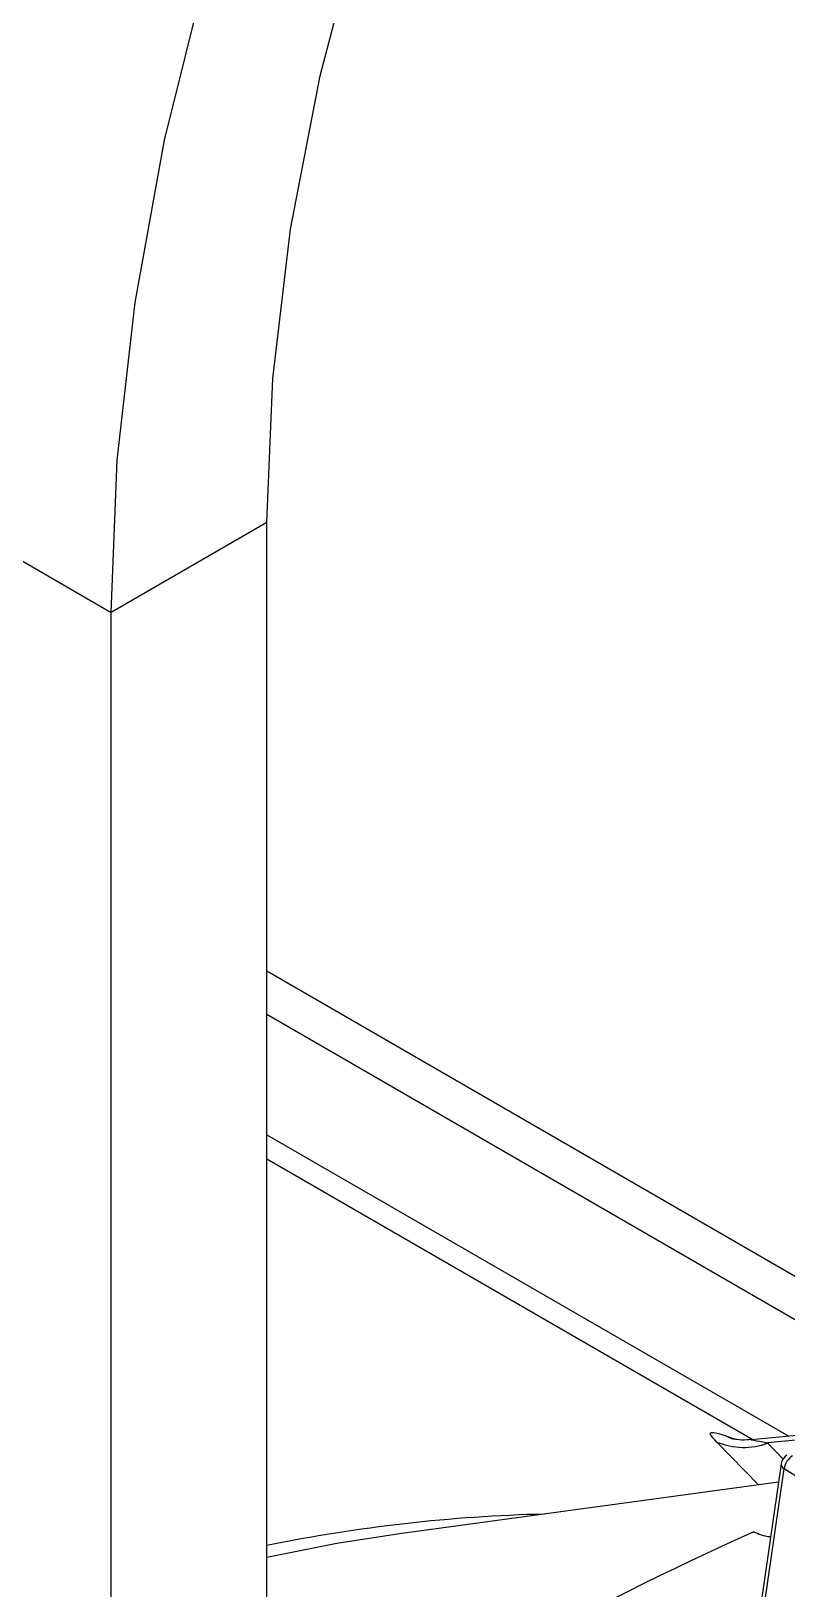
# Model space of a CAD drawing. Extents: x 17.3 to 113.1, y 4.8 to 84.5.
# Drawn here: x 79.885 to 80.531, y 14.493 to 15.825 of the extents above; entities that cross this region are included whole.
import ezdxf

# ---------------------------------------------------------------- set-up
doc = ezdxf.new("R2010")
doc.units = 0
doc.header["$MEASUREMENT"] = 0
doc.layers.add('OBJECT', color=7, linetype='CONTINUOUS')

msp = doc.modelspace()

# ---------------------------------------------------------------- linework, layer by layer
at = {"layer": 'OBJECT'}
for p, q in [((79.0698, 15.8382), (79.9537, 15.3279)), ((80.0866, 15.4047), (79.9537, 15.3279)), ((80.0866, 8.0781), (80.0866, 15.4047)), ((79.9537, 8.0014), (79.9537, 15.3279)), ((80.5488, 14.7544), (80.0866, 15.0212)), ((80.5522, 14.7155), (80.0866, 14.9843)), ((80.0866, 14.8815), (80.533, 14.6238)), ((80.5022, 14.6208), (80.0866, 14.8608)), ((80.5073, 14.5823), (80.4716, 14.6189)), ((80.5489, 14.6254), (80.5009, 14.6207)), ((80.5542, 14.6219), (80.515, 14.6181)), ((80.515, 14.6181), (80.5282, 14.6042)), ((80.5265, 14.6003), (80.4766, 14.2554)), ((80.4791, 14.2513), (80.529, 14.5961)), ((80.6202, 14.5387), (80.529, 14.5961)), ((80.5243, 14.5846), (80.2002, 14.5405))]:
    msp.add_line(p, q, dxfattribs=at)
at = {"layer": 'OBJECT', "flags": 128}
for points in [[(79.9537, 15.3279), (79.9588, 15.458), (79.974, 15.5929), (79.9992, 15.7314), (80.0343, 15.8724), (80.0788, 16.0145), (80.1325, 16.1567), (80.1948, 16.2977), (80.2652, 16.4363), (80.3432, 16.5713), (80.428, 16.7016), (80.5189, 16.8261), (80.6152, 16.9437), (80.7161, 17.0533), (80.8206, 17.1541), (80.9279, 17.2452), (81.0371, 17.3258), (81.1473, 17.3953)], [(80.0866, 15.4047), (80.0917, 15.5277), (80.107, 15.6554), (80.1323, 15.7866), (80.1673, 15.92), (80.2119, 16.0543), (80.2654, 16.1883), (80.3274, 16.3207), (80.3973, 16.4501), (80.4744, 16.5753), (80.558, 16.6952), (80.6473, 16.8085), (80.7414, 16.9142), (80.8394, 17.0113), (80.9403, 17.0988), (81.0433, 17.1759), (81.1473, 17.2418)], [(80.4786, 14.6245), (80.485, 14.6223), (80.4875, 14.6214)], [(80.2002, 14.5405), (80.1467, 14.5321), (80.0866, 14.5203)]]:
    msp.add_lwpolyline(points, dxfattribs=at)
at = {"layer": 'OBJECT'}
for centre, radius, start, end in [((80.4944, 14.6733), 0.059, 247.2656, 290.4585), ((80.4991, 14.6601), 0.041, 239.9801, 251.1078), ((80.5364, 14.5989), 0.01, 119.9973, 171.7621), ((80.5438, 14.5942), 0.0149, 119.9827, 172.9424), ((80.5311, 14.6002), 0.00458, 177.7587, 243.2782), ((80.3566, 13.2096), 1.3481, 91.3807, 101.552), ((81.7521, 11.772), 3.0388, 114.2665, 123.236)]:
    msp.add_arc(centre, radius, start, end, dxfattribs=at)
for points, knots in [([(80.4716, 14.6189), (80.4692, 14.6214), (80.4648, 14.6258), (80.4668, 14.6281), (80.4747, 14.6257), (80.4786, 14.6245)], [0, 0, 0, 0, 0.396713, 0.706828, 1, 1, 1, 1]), ([(80.5007, 14.6212), (80.4996, 14.621), (80.4951, 14.6202), (80.4892, 14.6208), (80.4852, 14.6215), (80.484, 14.6218), (80.4843, 14.6218), (80.4843, 14.6218)], [0, 0, 0, 0, 0.1345934, 0.5223917, 0.748877, 0.9436597, 1, 1, 1, 1]), ([(80.5009, 14.6207), (80.5011, 14.6208), (80.5021, 14.6208), (80.5083, 14.6195), (80.5136, 14.6184), (80.515, 14.6181)], [0, 0, 0, 0, 0.186323, 0.789251, 1, 1, 1, 1]), ([(80.5033, 14.5423), (80.5052, 14.5414), (80.5091, 14.5395), (80.5144, 14.5382), (80.5172, 14.5381), (80.5175, 14.5381)], [0, 0, 0, 0, 0.471043, 0.942049, 1, 1, 1, 1])]:
    msp.add_open_spline(points, degree=3, knots=knots, dxfattribs=at)

doc.saveas('drawing.dxf')
